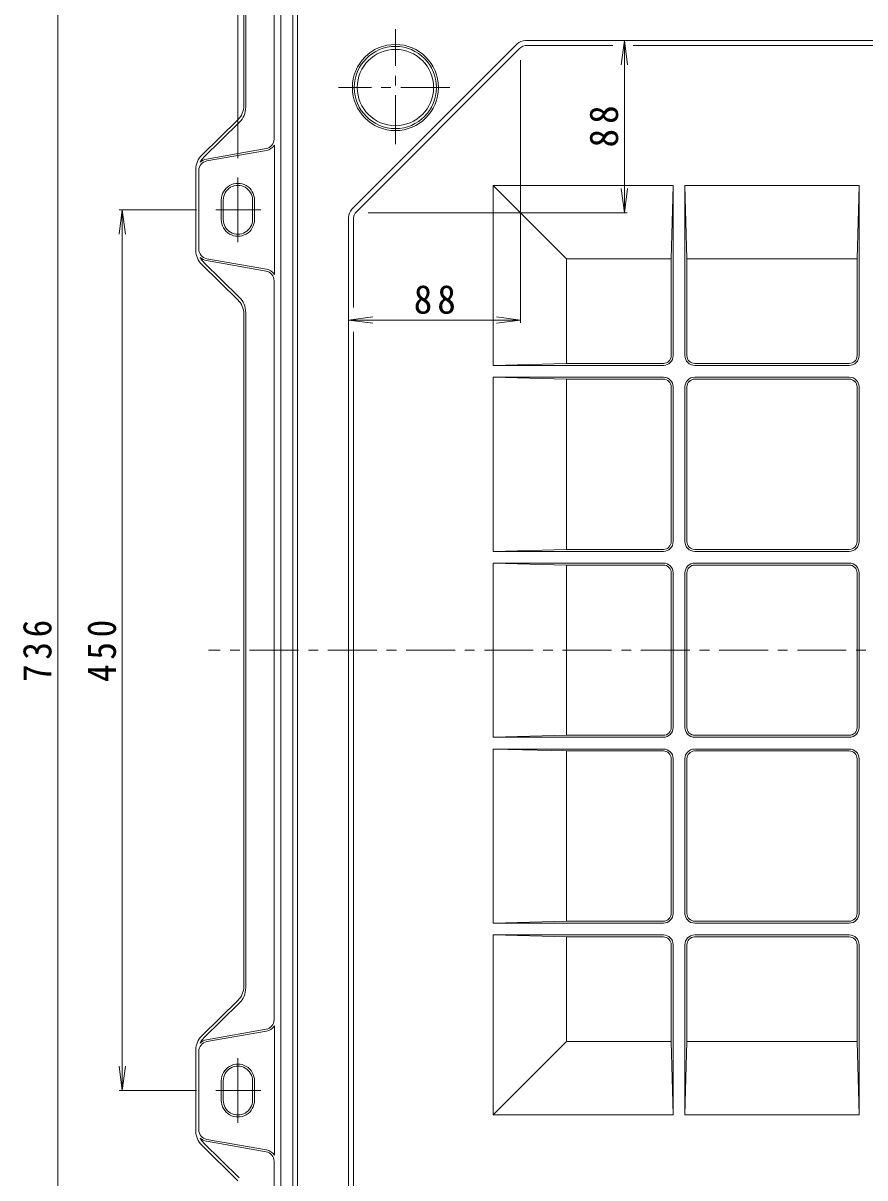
# Model space of a CAD drawing. Units: millimetres, scale not verified. Extents: x -960 to 892, y -688 to 698.
# Drawn here: x -796 to -365, y -357 to 233 of the extents above; entities that cross this region are included whole.
import ezdxf

# ---------------------------------------------------------------- set-up
doc = ezdxf.new("R2010")
doc.units = ezdxf.units.MM
doc.header["$LTSCALE"] = 5
doc.linetypes.add('CHAIN1', pattern=[8, 5, -1, 1, -1])
doc.linetypes.add('CHAIN2', pattern=[12, 9, -1, 1, -1])
for name, color, linetype, lineweight in [('0-0_通り芯', 3, 'Continuous', 9), ('0-1_躯体', 2, 'Continuous', 9), ('0-2_仕上', 7, 'Continuous', 9), ('0-4_その他', 7, 'Continuous', 9)]:
    doc.layers.add(name, color=color, linetype=linetype, lineweight=lineweight)
doc.styles.add('ＭＳ ゴシック', font='')
doc.styles.get('ＭＳ ゴシック').set_extended_font_data('MS Gothic')

msp = doc.modelspace()

# ---------------------------------------------------------------- linework, layer by layer
at = {"layer": '0-0_通り芯'}
for p, q in [((-655.491, -417.691), (-655.491, 243.309)), ((-96.976, 224.309), (-539.005, 224.309)), ((-627.733, 138.066), (-543.248, 222.551)), ((-625.233, 137.03), (-542.212, 220.051)), ((-537.97, 221.809), (-494.374, 221.809)), ((-484.013, 221.809), (-98.011, 221.809)), ((-517.991, 112.808), (-555.49, 150.308)), ((-463.491, 150.308), (-555.49, 150.308)), ((-555.49, 58.309), (-555.49, 150.308)), ((-464.491, 112.808), (-463.491, 150.308)), ((-463.491, 63.309), (-463.491, 150.308)), ((-457.491, 63.309), (-457.491, 150.308)), ((-368.491, 150.308), (-457.491, 150.308)), ((-457.491, 150.308), (-456.491, 112.808)), ((-369.491, 112.808), (-368.491, 150.308)), ((-368.491, 63.309), (-368.491, 150.308)), ((-629.491, 133.823), (-629.491, -392.692)), ((-626.991, 132.788), (-626.991, 87.971)), ((-517.991, 59.308), (-517.991, 112.808)), ((-464.491, 112.808), (-517.991, 112.808)), ((-464.491, 63.309), (-464.491, 112.808)), ((-456.491, 63.309), (-456.491, 112.808)), ((-369.491, 112.808), (-456.491, 112.808)), ((-369.491, 63.309), (-369.491, 112.808)), ((-626.991, 75.424), (-626.991, -390.191)), ((-555.49, 58.309), (-517.991, 59.308)), ((-468.49, 59.308), (-517.991, 59.308)), ((-373.491, 59.308), (-452.491, 59.308)), ((-468.49, 58.309), (-555.49, 58.309)), ((-373.491, 58.309), (-452.491, 58.309)), ((-468.49, 52.308), (-555.49, 52.308)), ((-555.49, -36.691), (-555.49, 52.308)), ((-555.49, 52.308), (-517.991, 51.309)), ((-468.49, 51.309), (-517.991, 51.309)), ((-517.991, -35.691), (-517.991, 51.309)), ((-464.491, -31.692), (-464.491, 47.308)), ((-463.491, -31.692), (-463.491, 47.308)), ((-457.491, -31.692), (-457.491, 47.308)), ((-456.491, -31.692), (-456.491, 47.308)), ((-373.491, 52.308), (-452.491, 52.308)), ((-373.491, 51.309), (-452.491, 51.309)), ((-369.491, -31.692), (-369.491, 47.308)), ((-368.491, -31.692), (-368.491, 47.308)), ((-517.991, -35.691), (-555.49, -36.691)), ((-468.49, -36.691), (-555.49, -36.691)), ((-468.49, -35.691), (-517.991, -35.691)), ((-373.491, -35.691), (-452.491, -35.691)), ((-373.491, -36.691), (-452.491, -36.691)), ((-555.49, -131.691), (-555.49, -42.692)), ((-468.49, -42.692), (-555.49, -42.692)), ((-555.49, -42.692), (-517.991, -43.692)), ((-468.49, -43.692), (-517.991, -43.692)), ((-517.991, -130.691), (-517.991, -43.692)), ((-373.491, -42.692), (-452.491, -42.692)), ((-373.491, -43.692), (-452.491, -43.692)), ((-464.491, -126.692), (-464.491, -47.692)), ((-463.491, -126.692), (-463.491, -47.692)), ((-457.491, -126.692), (-457.491, -47.692)), ((-456.491, -126.692), (-456.491, -47.692)), ((-369.491, -126.692), (-369.491, -47.692)), ((-368.491, -126.692), (-368.491, -47.692)), ((-555.49, -131.691), (-517.991, -130.691)), ((-468.49, -131.691), (-555.49, -131.691)), ((-468.49, -130.691), (-517.991, -130.691)), ((-373.491, -130.691), (-452.491, -130.691)), ((-373.491, -131.691), (-452.491, -131.691)), ((-517.991, -138.692), (-555.49, -137.691)), ((-555.49, -137.691), (-555.49, -226.691)), ((-468.49, -137.691), (-555.49, -137.691)), ((-517.991, -138.692), (-517.991, -225.691)), ((-468.49, -138.692), (-517.991, -138.692)), ((-373.491, -137.691), (-452.491, -137.691)), ((-373.491, -138.692), (-452.491, -138.692)), ((-464.491, -142.691), (-464.491, -221.691)), ((-463.491, -142.691), (-463.491, -221.691)), ((-457.491, -142.691), (-457.491, -221.691)), ((-456.491, -142.691), (-456.491, -221.691)), ((-369.491, -142.691), (-369.491, -221.691)), ((-368.491, -142.691), (-368.491, -221.691)), ((-555.49, -226.691), (-517.991, -225.691)), ((-468.49, -226.691), (-555.49, -226.691)), ((-468.49, -225.691), (-517.991, -225.691)), ((-373.491, -225.691), (-452.491, -225.691)), ((-373.491, -226.691), (-452.491, -226.691)), ((-555.49, -232.691), (-517.991, -233.692)), ((-555.49, -232.691), (-555.49, -324.691)), ((-468.49, -232.691), (-555.49, -232.691)), ((-517.991, -233.692), (-517.991, -287.192)), ((-468.49, -233.692), (-517.991, -233.692)), ((-373.491, -232.691), (-452.491, -232.691)), ((-373.491, -233.692), (-452.491, -233.692)), ((-464.491, -237.691), (-464.491, -287.192)), ((-463.491, -237.691), (-463.491, -324.691)), ((-457.491, -237.691), (-457.491, -324.691)), ((-456.491, -237.691), (-456.491, -287.192)), ((-368.491, -237.691), (-368.491, -324.691)), ((-517.991, -287.192), (-555.49, -324.691)), ((-464.491, -287.192), (-517.991, -287.192)), ((-464.491, -287.192), (-463.491, -324.691)), ((-457.491, -324.691), (-456.491, -287.192)), ((-369.491, -287.192), (-368.491, -324.691)), ((-463.491, -324.691), (-555.49, -324.691)), ((-368.491, -324.691), (-457.491, -324.691))]:
    msp.add_line(p, q, dxfattribs=at)
at = {"layer": '0-0_通り芯', "linetype": 'CHAIN1'}
for p, q in [((-605.491, 171.319), (-605.491, 230.118)), ((-577.749, 200.308), (-634.588, 200.308))]:
    msp.add_line(p, q, dxfattribs=at)
at = {"layer": '0-0_通り芯'}
msp.add_lwpolyline([(-369.491, -237.691), (-369.491, -287.192), (-456.491, -287.192)], dxfattribs=at)
for radius in [22, 21, 19.5]:
    msp.add_circle((-605.491, 200.308), radius, dxfattribs=at)
for centre, radius, start, end in [((-539.005, 218.309), 6, 90, 134.99998), ((-537.97, 215.809), 6, 90, 135), ((-623.491, 133.823), 6, 134.99998, 179.99998), ((-620.991, 132.788), 6, 135, 180), ((-468.49, 63.309), 4, 270, 0), ((-468.49, 63.309), 5, 270, 0), ((-452.491, 63.309), 5, 180, 270), ((-452.491, 63.309), 4, 180, 270), ((-373.491, 63.309), 4, 270, 0), ((-373.491, 63.309), 5, 270, 0), ((-468.49, 47.308), 5, 0, 90), ((-468.49, 47.308), 4, 0, 90), ((-452.491, 47.308), 5, 90, 180), ((-452.491, 47.308), 4, 90, 180), ((-373.491, 47.308), 5, 0, 90), ((-373.491, 47.308), 4, 0, 90), ((-468.49, -31.692), 4, 270, 0), ((-468.49, -31.692), 5, 270, 0), ((-452.491, -31.692), 5, 180, 270), ((-452.491, -31.692), 4, 180, 270), ((-373.491, -31.692), 4, 270, 0), ((-373.491, -31.692), 5, 270, 0), ((-468.49, -47.692), 5, 0, 90), ((-468.49, -47.692), 4, 0, 90), ((-452.491, -47.692), 5, 90, 180), ((-452.491, -47.692), 4, 90, 180), ((-373.491, -47.692), 5, 0, 90), ((-373.491, -47.692), 4, 0, 90), ((-468.49, -126.692), 5, 270, 0), ((-468.49, -126.692), 4, 270, 0), ((-452.491, -126.692), 5, 180, 270), ((-452.491, -126.692), 4, 180, 270), ((-373.491, -126.692), 5, 270, 0), ((-373.491, -126.692), 4, 270, 0), ((-468.49, -142.691), 5, 0, 90), ((-468.49, -142.691), 4, 0, 90), ((-452.491, -142.691), 5, 92.3633, 180), ((-452.491, -142.691), 4, 92.3633, 180), ((-373.491, -142.691), 5, 0, 90), ((-373.491, -142.691), 4, 0, 90), ((-468.49, -221.691), 5, 270, 0), ((-468.49, -221.691), 4, 270, 0), ((-452.491, -221.691), 5, 180, 270), ((-452.491, -221.691), 4, 180, 270), ((-373.491, -221.691), 5, 270, 0), ((-373.491, -221.691), 4, 270, 0), ((-468.49, -237.691), 5, 0, 90), ((-468.49, -237.691), 4, 0, 90), ((-452.491, -237.691), 5, 92.3633, 180), ((-452.491, -237.691), 4, 92.3633, 180), ((-373.491, -237.691), 5, 0, 90), ((-373.491, -237.691), 4, 0, 90)]:
    msp.add_arc(centre, radius, start, end, dxfattribs=at)
at = {"layer": '0-1_躯体'}
for p, q in [((-682.991, 191.011), (-682.991, 247.808)), ((-681.991, 190.311), (-681.991, 247.808)), ((-667.491, 174.009), (-667.491, 247.808)), ((-663.991, -398.192), (-663.991, 247.808)), ((-657.991, -422.192), (-657.991, 247.808)), ((-704.488, 165.749), (-685.993, 183.867)), ((-703.439, 164.678), (-685.293, 182.453)), ((-702.025, 163.765), (-671.629, 169.084)), ((-701.852, 162.78), (-671.456, 168.099)), ((-667.352, 104.705), (-667.352, 170.912)), ((-707.49, 117.011), (-707.49, 158.606)), ((-705.991, 117.762), (-705.991, 157.855)), ((-694.49, 132.808), (-694.49, 142.808)), ((-693.49, 132.808), (-693.49, 142.808)), ((-678.491, 132.808), (-678.491, 142.808)), ((-677.491, 132.808), (-677.491, 142.808)), ((-701.852, 112.837), (-671.456, 107.518)), ((-704.488, 109.868), (-685.993, 91.749)), ((-703.439, 110.939), (-685.293, 93.164)), ((-702.025, 111.852), (-671.629, 106.533)), ((-667.491, -275.991), (-667.491, 101.608)), ((-682.991, -258.989), (-682.991, 84.606)), ((-681.991, -259.689), (-681.991, 85.306)), ((-704.488, -284.251), (-685.993, -266.133)), ((-703.439, -285.322), (-685.293, -267.547)), ((-702.025, -286.235), (-671.629, -280.916)), ((-701.852, -287.22), (-671.456, -281.901)), ((-667.352, -279.088), (-667.352, -345.295)), ((-707.49, -291.394), (-707.49, -332.989)), ((-705.991, -292.145), (-705.991, -332.238)), ((-694.49, -307.192), (-694.49, -317.191)), ((-693.49, -307.192), (-693.49, -317.191)), ((-678.491, -307.192), (-678.491, -317.191)), ((-677.491, -307.192), (-677.491, -317.191)), ((-704.488, -340.132), (-685.993, -358.251)), ((-703.439, -339.061), (-685.293, -356.836)), ((-702.025, -338.148), (-671.629, -343.467)), ((-701.852, -337.163), (-671.456, -342.482)), ((-667.491, -348.393), (-667.491, -425.192))]:
    msp.add_line(p, q, dxfattribs=at)
at = {"layer": '0-1_躯体', "linetype": 'CHAIN2'}
for p, q in [((-685.99, 121.259), (-685.99, 154.265)), ((-674.347, 137.809), (-697.194, 137.809)), ((-685.99, -295.642), (-685.99, -328.648)), ((-674.347, -312.192), (-697.194, -312.192))]:
    msp.add_line(p, q, dxfattribs=at)
at = {"layer": '0-1_躯体'}
for centre, radius, start, end in [((-692.99, 191.011), 10, 314.40933, 0), ((-692.99, 190.311), 11, 314.40933, 0), ((-672.491, 174.009), 5, 279.92622, 359.99998), ((-697.491, 158.606), 10, 134.40933, 180), ((-672.491, 174.009), 6, 279.92622, 328.91869), ((-700.991, 157.855), 5, 99.92624, 179.99998), ((-697.491, 158.606), 8.5, 134.40933, 155.84229), ((-700.991, 157.855), 6, 99.92624, 135.17514), ((-685.99, 142.809), 8.5, 359.99887, 180.00111), ((-685.99, 142.809), 7.5, 359.99879, 180.00119), ((-685.99, 132.808), 8.5, 179.99998, 0), ((-685.99, 132.808), 7.5, 179.99998, 0), ((-697.491, 117.011), 10, 180, 225.59065), ((-700.991, 117.762), 5, 180, 260.07375), ((-697.491, 117.011), 8.5, 204.1577, 225.59065), ((-700.991, 117.762), 6, 224.82484, 260.07375), ((-672.491, 101.608), 5, 0, 80.07375), ((-672.491, 101.608), 6, 31.08128, 80.07375), ((-692.99, 84.606), 10, 0, 45.59065), ((-692.99, 85.306), 11, 0, 45.59065), ((-692.99, -258.989), 10, 314.40933, 0), ((-692.99, -259.689), 11, 314.40933, 0), ((-672.491, -275.991), 5, 279.92622, 0), ((-672.491, -275.991), 6, 279.92622, 328.91869), ((-697.491, -291.394), 10, 134.40933, 180), ((-700.991, -292.145), 5, 99.92624, 180), ((-697.491, -291.394), 8.5, 134.40933, 155.84229), ((-700.991, -292.145), 6, 99.92624, 135.17514), ((-685.99, -307.192), 8.5, 359.99998, 180), ((-685.99, -307.192), 7.5, 359.99998, 180), ((-685.99, -317.192), 8.5, 179.99886, 0.00111), ((-685.99, -317.192), 7.5, 179.99879, 0.00119), ((-697.491, -332.989), 10, 179.99998, 225.59065), ((-700.991, -332.238), 5, 180, 260.07375), ((-700.991, -332.238), 6, 224.82484, 260.07375), ((-697.491, -332.989), 8.5, 204.1577, 225.59065), ((-672.491, -348.393), 5, 0, 80.07375), ((-672.491, -348.393), 6, 31.08128, 80.07375)]:
    msp.add_arc(centre, radius, start, end, dxfattribs=at)
at = {"layer": '0-2_仕上', "color": 3, "linetype": 'CHAIN1'}
msp.add_line((65.009, -87.192), (-700.991, -87.192), dxfattribs=at)
at = {"layer": '0-4_その他'}
for p, q in [((-685.99, 374.399), (-685.99, 164.265)), ((-778.081, -455.191), (-778.081, 280.809)), ((-488.443, 224.309), (-490.075, 211.916)), ((-488.443, 136.309), (-488.443, 224.309)), ((-488.443, 224.309), (-486.812, 211.916)), ((-541.49, 80.004), (-541.49, 214.309)), ((-488.443, 136.309), (-490.075, 148.702)), ((-488.443, 136.309), (-486.812, 148.702)), ((-745.117, 137.809), (-746.748, 125.415)), ((-746.617, 137.809), (-707.193, 137.809)), ((-745.117, -312.192), (-745.117, 137.809)), ((-745.117, 137.809), (-743.485, 125.415)), ((-486.943, 136.309), (-619.491, 136.309)), ((-629.491, 81.504), (-617.098, 83.135)), ((-541.49, 81.504), (-553.883, 83.135)), ((-629.491, 81.504), (-541.49, 81.504)), ((-629.491, 81.504), (-617.098, 79.872)), ((-541.49, 81.504), (-553.883, 79.872)), ((-745.117, -312.192), (-746.748, -299.799)), ((-745.117, -312.192), (-743.485, -299.799)), ((-746.617, -312.192), (-707.193, -312.192))]:
    msp.add_line(p, q, dxfattribs=at)

# ---------------------------------------------------------------- texts
at = {"layer": '0-4_その他', "color": 2, "char_height": 14.66, "attachment_point": 7, "rotation": 90, "style": 'ＭＳ ゴシック'}
for s, insert in [('\\T1.27;\\W0.95;88', (-491.443, 169.684)), ('\\T1.27;\\W0.9;736', (-781.081, -103.441)), ('\\T1.27;\\W0.9;450', (-748.117, -103.442))]:
    msp.add_mtext(s, dxfattribs=dict(at, insert=insert))
at = {"layer": '0-4_その他', "color": 2, "insert": (-596.115, 84.504), "char_height": 14.66, "attachment_point": 7, "style": 'ＭＳ ゴシック'}
msp.add_mtext('\\T1.27;\\W0.95;88', dxfattribs=at)

doc.saveas('drawing.dxf')
